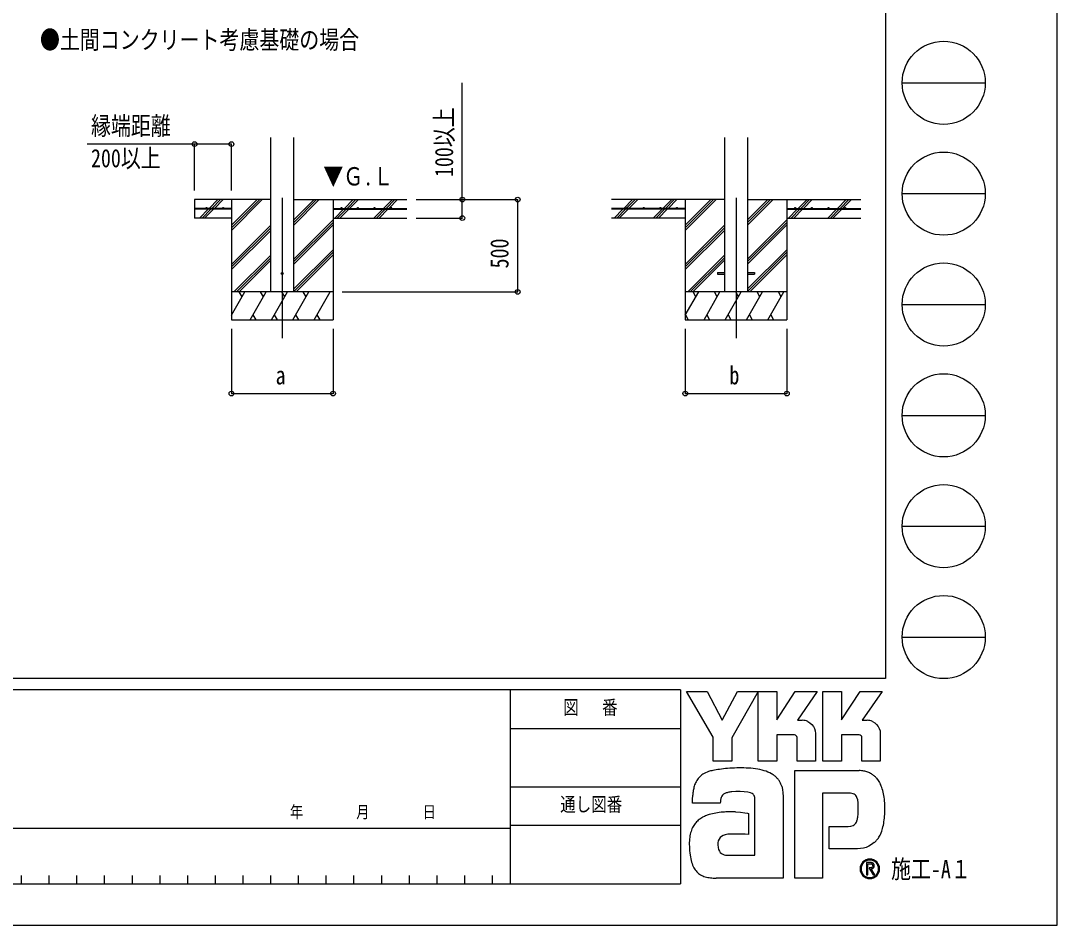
# Model space of a CAD drawing. Units: millimetres, scale not verified. Extents: x -12615 to 12615, y -8910 to 8910.
# Drawn here: x 7002 to 12615, y -8910 to -4014 of the extents above; entities that cross this region are included whole.
import ezdxf
from ezdxf.enums import TextEntityAlignment as Align

# ---------------------------------------------------------------- set-up
doc = ezdxf.new("R2010")
doc.units = ezdxf.units.MM
doc.header["$LTSCALE"] = 40
for name, color, linetype in [('0-2_USER1', 3, 'Continuous'), ('0-3_YKK_12', 2, 'Continuous'), ('0-4_YKK_13', 4, 'Continuous'), ('0-5_YKK_A1', 4, 'Continuous'), ('0-6_YKK_D', 6, 'Continuous'), ('0-7_YKK_ZWAK', 7, 'Continuous')]:
    doc.layers.add(name, color=color, linetype=linetype)
doc.styles.add('ＭＳ ゴシック', font='')
doc.styles.get('ＭＳ ゴシック').set_extended_font_data('MS Gothic')

msp = doc.modelspace()

# ---------------------------------------------------------------- linework, layer by layer
at = {"layer": '0-3_YKK_12'}
for p, q in [((8418.48, -4972.97), (8418.48, -5732.18)), ((10875.87, -4972.97), (10875.87, -5732.18))]:
    msp.add_line(p, q, dxfattribs=at)
at = {"layer": '0-4_YKK_13'}
for p, q in [((10775.87, -5377.68), (10775.87, -5386.68)), ((10775.87, -5377.68), (10813.37, -5377.68)), ((10775.87, -5386.68), (10813.37, -5386.68)), ((10938.37, -5377.68), (10975.87, -5377.68)), ((10938.37, -5386.68), (10975.87, -5386.68)), ((10975.87, -5377.68), (10975.87, -5386.68))]:
    msp.add_line(p, q, dxfattribs=at)
msp.add_circle((8418.48, -5382.18), 5, dxfattribs=at)
at = {"layer": '0-5_YKK_A1'}
for p, q in [((8355.98, -5482.18), (8355.98, -4646.83)), ((8480.98, -5482.18), (8480.98, -4646.83)), ((10813.37, -4645.83), (10813.37, -5482.18)), ((10938.37, -4645.83), (10938.37, -5482.18)), ((8022.45, -5029.68), (8069.95, -4982.18)), ((8036.59, -5029.68), (8084.09, -4982.18)), ((8050.73, -5029.68), (8098.23, -4982.18)), ((8143.48, -4982.18), (8143.48, -5632.18)), ((8143.48, -5149.06), (8310.37, -4982.18)), ((8143.48, -5134.92), (8296.22, -4982.18)), ((8143.48, -5120.78), (8282.08, -4982.18)), ((8480.98, -5119.93), (8618.73, -4982.18)), ((8480.98, -5105.79), (8604.59, -4982.18)), ((8480.98, -5091.65), (8590.45, -4982.18)), ((8480.98, -4982.18), (9093.48, -4982.18)), ((8693.48, -4982.18), (8693.48, -5632.18)), ((8755.08, -5029.68), (8802.58, -4982.18)), ((8769.22, -5029.68), (8816.72, -4982.18)), ((8783.37, -5029.68), (8830.87, -4982.18)), ((8967.21, -5029.68), (9014.71, -4982.18)), ((8981.36, -5029.68), (9028.86, -4982.18)), ((8995.5, -5029.68), (9043, -4982.18)), ((10813.37, -4982.18), (10200.87, -4982.18)), ((10267.71, -5029.68), (10315.21, -4982.18)), ((10286.7, -5024.83), (10329.35, -4982.18)), ((10295.99, -5029.68), (10343.49, -4982.18)), ((10479.84, -5029.68), (10527.34, -4982.18)), ((10493.98, -5029.68), (10541.48, -4982.18)), ((10508.12, -5029.68), (10555.62, -4982.18)), ((10600.87, -4982.18), (10600.87, -5632.18)), ((10600.87, -5149.06), (10767.75, -4982.18)), ((10600.87, -5134.92), (10753.61, -4982.18)), ((10600.87, -5120.78), (10739.47, -4982.18)), ((10938.37, -5119.93), (11076.12, -4982.18)), ((10938.37, -5105.79), (11061.98, -4982.18)), ((10938.37, -5091.65), (11047.84, -4982.18)), ((10938.37, -4982.18), (11550.87, -4982.18)), ((11150.87, -4982.18), (11150.87, -5632.18)), ((11212.47, -5029.68), (11259.97, -4982.18)), ((11226.61, -5029.68), (11274.11, -4982.18)), ((11240.75, -5029.68), (11288.25, -4982.18)), ((11424.6, -5029.68), (11472.1, -4982.18)), ((11438.74, -5029.68), (11486.24, -4982.18)), ((11452.89, -5029.68), (11500.39, -4982.18)), ((8143.48, -5029.68), (7943.48, -5029.68)), ((8143.48, -5034.68), (7943.48, -5034.68)), ((7971.35, -5080.78), (8017.45, -5034.68)), ((7984.09, -5082.18), (8031.59, -5034.68)), ((7998.23, -5082.18), (8045.73, -5034.68)), ((8143.48, -5029.68), (8143.48, -5034.68)), ((8693.48, -5029.68), (9093.48, -5029.68)), ((8693.48, -5029.68), (8693.48, -5034.68)), ((8693.48, -5034.68), (9093.48, -5034.68)), ((8702.58, -5082.18), (8750.08, -5034.68)), ((8716.72, -5082.18), (8764.22, -5034.68)), ((8730.86, -5082.18), (8778.37, -5034.68)), ((8914.71, -5082.18), (8962.21, -5034.68)), ((8928.85, -5082.18), (8976.35, -5034.68)), ((8943, -5082.18), (8990.5, -5034.68)), ((10600.87, -5029.68), (10200.87, -5029.68)), ((10600.87, -5034.68), (10200.87, -5034.68)), ((10215.2, -5082.18), (10262.7, -5034.68)), ((10229.35, -5082.18), (10276.85, -5034.68)), ((10243.49, -5082.18), (10290.99, -5034.68)), ((10281.85, -5029.68), (10283.51, -5028.02)), ((10428.74, -5080.78), (10474.84, -5034.68)), ((10441.48, -5082.18), (10488.98, -5034.68)), ((10455.62, -5082.18), (10503.12, -5034.68)), ((10600.87, -5029.68), (10600.87, -5034.68)), ((11150.87, -5029.68), (11550.87, -5029.68)), ((11150.87, -5029.68), (11150.87, -5034.68)), ((11150.87, -5034.68), (11550.87, -5034.68)), ((11159.97, -5082.18), (11207.47, -5034.68)), ((11174.11, -5082.18), (11221.61, -5034.68)), ((11188.25, -5082.18), (11235.75, -5034.68)), ((11372.1, -5082.18), (11419.6, -5034.68)), ((11386.24, -5082.18), (11433.74, -5034.68)), ((11400.39, -5082.18), (11447.89, -5034.68)), ((8143.48, -5082.18), (7943.48, -5082.18)), ((8480.98, -5303.78), (8693.48, -5091.28)), ((8480.98, -5317.92), (8693.48, -5105.42)), ((8693.48, -5082.18), (9093.48, -5082.18)), ((10600.87, -5082.18), (10200.87, -5082.18)), ((10938.37, -5303.78), (11150.87, -5091.28)), ((10938.37, -5317.92), (11150.87, -5105.42)), ((11150.87, -5082.18), (11550.87, -5082.18)), ((8143.48, -5332.91), (8355.98, -5120.41)), ((8143.48, -5347.05), (8355.98, -5134.55)), ((8143.48, -5361.19), (8355.98, -5148.7)), ((8480.98, -5332.06), (8693.48, -5119.56)), ((10600.87, -5332.91), (10813.37, -5120.41)), ((10600.87, -5347.05), (10813.37, -5134.55)), ((10600.87, -5361.19), (10813.37, -5148.7)), ((10938.37, -5332.06), (11150.87, -5119.56)), ((8480.98, -5465.91), (8693.48, -5253.41)), ((8480.98, -5480.05), (8693.48, -5267.55)), ((10938.37, -5465.91), (11150.87, -5253.41)), ((10938.37, -5480.05), (11150.87, -5267.55)), ((8156.34, -5482.18), (8355.98, -5282.54)), ((8170.48, -5482.18), (8355.98, -5296.68)), ((8184.63, -5482.18), (8355.98, -5310.83)), ((8492.99, -5482.18), (8693.48, -5281.69)), ((10613.73, -5482.18), (10813.37, -5282.54)), ((10627.87, -5482.18), (10813.37, -5296.68)), ((10642.02, -5482.18), (10813.37, -5310.83)), ((10950.38, -5482.18), (11150.87, -5281.69)), ((8693.48, -5482.18), (8143.48, -5482.18)), ((8143.48, -5607.63), (8215.91, -5482.18)), ((8200.91, -5508.17), (8185.91, -5482.18)), ((8244.78, -5632.18), (8331.38, -5482.18)), ((8316.38, -5508.16), (8301.38, -5482.18)), ((8360.25, -5632.18), (8446.85, -5482.18)), ((8431.85, -5508.17), (8416.85, -5482.18)), ((8475.72, -5632.18), (8562.32, -5482.18)), ((8547.32, -5508.17), (8532.32, -5482.18)), ((8591.19, -5632.18), (8677.79, -5482.18)), ((8647.79, -5482.18), (8647.79, -5482.18)), ((11150.87, -5482.18), (10600.87, -5482.18)), ((10600.87, -5607.63), (10673.3, -5482.18)), ((10658.3, -5508.17), (10643.3, -5482.18)), ((10702.17, -5632.18), (10788.77, -5482.18)), ((10773.77, -5508.16), (10758.77, -5482.18)), ((10817.64, -5632.18), (10904.24, -5482.18)), ((10889.24, -5508.17), (10874.24, -5482.18)), ((10933.11, -5632.18), (11019.71, -5482.18)), ((11004.71, -5508.17), (10989.71, -5482.18)), ((11048.58, -5632.18), (11135.18, -5482.18)), ((11120.18, -5508.16), (11105.18, -5482.18)), ((8259.78, -5606.2), (8274.78, -5632.18)), ((8375.25, -5606.2), (8390.25, -5632.18)), ((8490.72, -5606.2), (8505.72, -5632.18)), ((8606.19, -5606.2), (8621.19, -5632.18)), ((10601.7, -5606.2), (10616.7, -5632.18)), ((10717.17, -5606.2), (10732.17, -5632.18)), ((10832.64, -5606.2), (10847.64, -5632.18)), ((10948.11, -5606.2), (10963.11, -5632.18)), ((11063.58, -5606.2), (11078.58, -5632.18)), ((8143.48, -5632.18), (8693.48, -5632.18)), ((10600.87, -5632.18), (11150.87, -5632.18))]:
    msp.add_line(p, q, dxfattribs=at)
msp.add_lwpolyline([(8355.98, -4982.18), (7943.48, -4982.18), (7943.48, -5082.18)], dxfattribs=at)
for centre in [(8008.48, -5027.18), (8098.48, -5027.18), (8738.48, -5027.18), (8828.48, -5027.18), (8918.48, -5027.18), (9008.48, -5027.18), (10285.87, -5027.18), (10375.87, -5027.18), (10465.87, -5027.18), (10555.87, -5027.18), (11195.87, -5027.18), (11285.87, -5027.18), (11375.87, -5027.18), (11465.87, -5027.18)]:
    msp.add_circle(centre, 2.5, dxfattribs=at)
at = {"layer": '0-6_YKK_D'}
for p, q in [((7943.48, -4932.18), (7943.48, -4681.18)), ((8143.48, -4932.18), (8143.48, -4681.18)), ((9143.48, -4982.18), (9694.48, -4982.18)), ((9143.48, -4982.18), (9394.48, -4982.18)), ((9693.48, -5482.18), (9693.48, -4982.18)), ((9143.48, -5082.18), (9394.48, -5082.18)), ((8743.48, -5482.18), (9694.48, -5482.18)), ((8143.48, -5682.18), (8143.48, -6033.18)), ((8693.48, -5682.18), (8693.48, -6033.18)), ((10600.87, -5682.18), (10600.87, -6033.18)), ((11150.87, -5682.18), (11150.87, -6033.18)), ((8143.48, -6032.18), (8693.48, -6032.18)), ((10600.87, -6032.18), (11150.87, -6032.18))]:
    msp.add_line(p, q, dxfattribs=at)
for points in [[(9393.48, -5082.18), (9393.48, -4982.18), (9393.48, -4350.58)], [(8143.48, -4682.18), (7943.48, -4682.18), (7362.88, -4682.18)]]:
    msp.add_lwpolyline(points, dxfattribs=at)
for centre in [(7943.48, -4682.18), (8143.48, -4682.18), (9393.48, -4982.18), (9693.48, -4982.18), (9393.48, -5082.18), (9693.48, -5482.18), (8143.48, -6032.18), (8693.48, -6032.18), (10600.87, -6032.18), (11150.87, -6032.18)]:
    msp.add_circle(centre, 12.75, dxfattribs=at)
at = {"layer": '0-7_YKK_ZWAK'}
for p, q in [((11685.06, 8325), (11685.06, -7575)), ((11775.06, -4350), (12225.06, -4350)), ((11775.06, -4950), (12225.06, -4950)), ((11775.06, -5550), (12225.06, -5550)), ((11775.06, -6150), (12225.06, -6150)), ((11775.06, -6750), (12225.06, -6750)), ((11775.06, -7350), (12225.06, -7350)), ((11685.06, -7575), (-11714.94, -7575)), ((9652.56, -7635), (6555.06, -7635)), ((9652.56, -7635), (9652.56, -8685)), ((10575.06, -7635), (9652.56, -7635)), ((10575.06, -7635), (10575.06, -8685)), ((9652.56, -7845), (10575.06, -7845)), ((9652.56, -8160), (10575.06, -8160)), ((6555.06, -8385), (9652.56, -8385)), ((10575.06, -8370), (9652.56, -8370)), ((7005.06, -8640), (7005.06, -8685)), ((7155.06, -8640), (7155.06, -8685)), ((7305.06, -8640), (7305.06, -8685)), ((7455.06, -8640), (7455.06, -8685)), ((7605.06, -8640), (7605.06, -8685)), ((7755.06, -8640), (7755.06, -8685)), ((7905.06, -8640), (7905.06, -8685)), ((8055.06, -8640), (8055.06, -8685)), ((8205.06, -8640), (8205.06, -8685)), ((8355.06, -8640), (8355.06, -8685)), ((8505.06, -8640), (8505.06, -8685)), ((8655.06, -8640), (8655.06, -8685)), ((8805.06, -8640), (8805.06, -8685)), ((8955.06, -8640), (8955.06, -8685)), ((9105.06, -8640), (9105.06, -8685)), ((9255.06, -8640), (9255.06, -8685)), ((9405.06, -8640), (9405.06, -8685)), ((9555.06, -8640), (9555.06, -8685)), ((6555.06, -8685), (9652.56, -8685)), ((9652.56, -8685), (10575.06, -8685)), ((11600.02, -8651.94), (11600.02, -8651.94))]:
    msp.add_line(p, q, dxfattribs=at)
for points in [[(-12615, -8910), (12615, -8910), (12615, 8910), (-12615, 8910)], [(10608.06, -7644), (10718.49, -7644), (10801.41, -7800.3), (10884.12, -7644), (10994.63, -7644), (10853.01, -7895.97), (10853.01, -8022.4), (10752.29, -8022.4), (10752.29, -7892.57)]]:
    msp.add_lwpolyline(points, close=True, dxfattribs=at)
for points in [[(11191.64, -7879.83), (11096.31, -7879.83), (11096.31, -8022.29), (10994.74, -8022.29), (10994.74, -7644), (11096.31, -7644), (11096.31, -7798.75), (11196.21, -7644), (11315.52, -7644), (11208.48, -7800.64), (11212.27, -7800.64), (11216.46, -7800.64), (11220.76, -7800.64), (11224.9, -7800.64), (11228.6, -7800.64), (11231.58, -7800.64), (11233.57, -7800.64), (11234.3, -7800.64)], [(11542.53, -7879.83), (11447.31, -7879.83), (11447.31, -8022.4), (11345.69, -8022.4), (11345.69, -7644), (11447.31, -7644), (11447.31, -7798.75), (11547.1, -7644), (11666.41, -7644), (11559.37, -7800.64), (11563.2, -7800.64), (11567.41, -7800.64), (11571.71, -7800.64), (11575.84, -7800.64), (11579.52, -7800.64), (11582.49, -7800.64), (11584.47, -7800.64), (11585.19, -7800.64)], [(11263.52, -7806.64), (11275.65, -7813.57), (11285.92, -7822.6), (11294.18, -7833.36), (11300.27, -7845.45), (11304.03, -7858.49), (11305.32, -7872.11), (11305.32, -8022.65), (11206.23, -8022.65), (11206.23, -7894.23)], [(11614.45, -7806.64), (11626.61, -7813.57), (11636.92, -7822.6), (11645.22, -7833.36), (11651.35, -7845.45), (11655.14, -7858.49), (11656.44, -7872.11), (11656.44, -8022.4), (11557.12, -8022.4), (11557.12, -7894.23)], [(11486.61, -8194.52), (11343.58, -8194.52), (11343.58, -8655), (11193.69, -8655), (11193.69, -8072.37), (11542.06, -8072.37)], [(11636.14, -8113.54), (11645.92, -8125.87), (11653.24, -8137.83), (11658.35, -8148.65)], [(11123.13, -8157.5), (11127.38, -8174.71), (11129.79, -8193.13), (11130.55, -8212.76), (11130.55, -8655), (10768.66, -8655)], [(10963.16, -8196.37), (10953.82, -8192.71), (10938.88, -8189.6), (10919.82, -8187.31), (10898.12, -8186.08), (10875.25, -8186.18), (10852.69, -8187.85)], [(10814.39, -8196.93), (10807.42, -8200.86), (10801.98, -8205.65), (10797.86, -8211.25), (10794.88, -8217.59), (10792.82, -8224.59), (10791.48, -8232.21), (10790.67, -8240.37), (10790.19, -8249), (10640.23, -8249.37), (10640.67, -8228.86), (10641.5, -8205.82)], [(10871.84, -8296.58), (10900.22, -8298.46), (10922.53, -8300.96), (10937.13, -8303.3), (10942.36, -8304.7), (10942.36, -8419.42), (10925.77, -8417.67), (10907.57, -8416.68), (10888.94, -8416.3), (10871.06, -8416.36), (10855.1, -8416.69), (10842.25, -8417.13), (10833.68, -8417.51), (10830.56, -8417.68), (10817.59, -8420.05), (10806.4, -8423.76), (10797.01, -8428.84), (10789.4, -8435.31), (10783.58, -8443.19), (10779.55, -8452.51), (10777.31, -8463.3), (10776.86, -8475.57), (10778.29, -8489.07), (10781.15, -8500.22), (10785.28, -8509.25), (10790.48, -8516.37), (10796.58, -8521.78), (10803.4, -8525.72), (10810.76, -8528.37), (10818.48, -8529.97), (10977.79, -8529.97), (10977.79, -8235.22), (10977.83, -8229.38), (10977.53, -8223.66), (10976.78, -8218.16), (10975.5, -8212.94), (10973.59, -8208.07), (10970.96, -8203.64), (10967.51, -8199.72), (10963.16, -8196.37)], [(11537.48, -8282.99), (11537.29, -8263.9), (11536.38, -8246.69), (11534.23, -8231.59), (11530.31, -8218.78)], [(11623.69, -8462.91), (11609.85, -8473.67), (11595.43, -8482.13), (11580.55, -8488.44), (11565.3, -8492.76), (11549.8, -8495.23), (11534.16, -8496.03), (11380.08, -8496.03), (11380.08, -8374.99), (11466.96, -8374.99), (11482.98, -8374.77), (11497.07, -8373.4), (11509.16, -8369.86)], [(11623.82, -8587.79), (11623.75, -8586.03), (11623.53, -8584.34), (11623.16, -8582.71), (11622.66, -8581.16), (11622.01, -8579.69), (11621.22, -8578.31), (11620.3, -8577.02), (11619.24, -8575.84), (11617.85, -8574.61), (11616.31, -8573.54), (11614.62, -8572.63), (11612.79, -8571.88), (11610.84, -8571.29), (11608.75, -8570.87), (11606.55, -8570.61), (11604.23, -8570.53), (11581.5, -8570.53), (11581.5, -8637.42), (11588.37, -8637.42), (11588.37, -8577.35), (11604.23, -8577.35), (11605.87, -8577.41), (11607.41, -8577.57), (11608.85, -8577.83), (11610.19, -8578.2), (11611.42, -8578.67), (11612.53, -8579.24), (11613.52, -8579.9), (11614.4, -8580.67)], [(11617.08, -8587.79), (11616.66, -8591.01), (11615.51, -8593.54), (11613.78, -8595.47), (11611.64, -8596.87), (11609.23, -8597.83), (11606.71, -8598.42), (11604.25, -8598.72), (11601.99, -8598.8), (11596.03, -8598.8), (11599.04, -8603.91), (11618.68, -8637.65), (11626.54, -8637.65), (11607.6, -8605.17), (11609.37, -8604.82), (11611.07, -8604.37), (11612.67, -8603.83), (11614.19, -8603.2), (11615.6, -8602.47), (11616.92, -8601.65), (11618.14, -8600.73), (11619.24, -8599.73)]]:
    msp.add_lwpolyline(points, dxfattribs=at)
for centre in [(12000.06, -4350), (12000.06, -4950), (12000.06, -5550), (12000.06, -6150), (12000.06, -6750), (12000.06, -7350)]:
    msp.add_circle(centre, 225, dxfattribs=at)
for centre, radius, start, end in [((11234.45, -7875.57), 74.93, 78.26798, 90.11215), ((11585.34, -7875.7), 75.07, 78.27851, 90.10826), ((11235.52, -7870.11), 69.37, 66.19963, 78.22058), ((11586.37, -7870.44), 69.7, 66.2483, 78.23226), ((11192.17, -7893.88), 14.06, 358.57817, 92.1683), ((11543.13, -7893.81), 14, 358.29941, 92.43455), ((10769.15, -8207.24), 135.84, 108.37421, 122.42809), ((10791.88, -8288.08), 219.75, 100.93159, 107.35499), ((10866.16, -8648.45), 587.69, 97.86054, 101.37938), ((10901.03, -8890.74), 832.48, 94.90201, 97.9576), ((10903.41, -8910.14), 852, 91.6169, 94.94971), ((10900.11, -8772.18), 714.01, 87.51794, 91.66439), ((10909.38, -8573.33), 514.94, 81.92631, 87.59083), ((10936.76, -8385.69), 325.32, 73.67137, 82.05943), ((10977.38, -8249.75), 183.45, 60.60528, 73.9085), ((11536.36, -8232.64), 160.37, 78.73198, 87.96551), ((11541.07, -8208.59), 135.87, 69.03034, 78.69541), ((11545.45, -8196.9), 123.38, 59.39484, 68.9885), ((10774.82, -8193.86), 130.74, 152.2125, 163.4865), ((10754.81, -8183.52), 108.22, 138.03852, 152.12015), ((10754.79, -8184.02), 108.55, 122.60463, 137.83438), ((10994.01, -8216.59), 146.41, 52.17347, 59.90542), ((11008.88, -8197.34), 122.08, 43.55042, 52.14561), ((11017.07, -8189.43), 110.69, 34.48659, 43.50182), ((11017.13, -8189.26), 110.55, 25.58915, 34.43128), ((11547.48, -8193.34), 119.28, 50.3012, 59.3616), ((11546.74, -8194.18), 120.4, 42.05209, 50.28551), ((10913.41, -8221.38), 272.36, 171.55622, 176.72493), ((10821.12, -8207.6), 179.04, 163.48385, 171.57982), ((10853.97, -8290.89), 101.95, 102.4979, 112.84632), ((10873.7, -8375.98), 189.3, 96.37207, 102.75341), ((11007.29, -8193.87), 121.41, 17.43089, 25.54591), ((11487.28, -8228.44), 188.76, 14.76267, 25.00486), ((11371.51, -8259.99), 308.76, 7.9139, 14.95041), ((11487.42, -8268.03), 73.52, 77.94572, 90.63794), ((11493.81, -8238.05), 42.86, 60.20991, 77.92418), ((11497.96, -8230.26), 34.04, 39.8078, 59.75378), ((11492.14, -8234.71), 41.37, 22.65544, 39.38165), ((11255.87, -8276.8), 425.61, 2.54376, 8.01251), ((10821.07, -8614.84), 316.93, 99.87193, 106.59825), ((10837.93, -8709.82), 413.39, 94.78469, 99.91711), ((10846.14, -8804.31), 508.24, 90.80099, 94.81812), ((10847.39, -8874.68), 578.61, 87.57779, 90.82714), ((11196.61, -8284.73), 340.88, 355.2339, 0.29193), ((11208.51, -8281.51), 473.02, 352.8937, 357.82206), ((11189.59, -8280.29), 491.98, 357.76419, 2.60674), ((10754.78, -8438.01), 127.65, 142.04688, 153.80771), ((10750.42, -8434.88), 122.29, 130.60221, 141.94427), ((10757.63, -8443.54), 133.55, 120.60724, 130.53081), ((10771.85, -8467.72), 161.6, 112.58838, 120.58162), ((10790.98, -8513.7), 211.4, 106.61303, 112.59024), ((11490.45, -8334.13), 40.8, 314.78099, 333.92928), ((11460.15, -8319.42), 74.48, 334.00676, 347.34989), ((11377.49, -8300.27), 159.33, 347.14308, 355.40008), ((11307.45, -8294.38), 373.25, 347.15166, 352.97565), ((10826.95, -8462.09), 204.02, 164.97537, 174.56739), ((10777.37, -8448.87), 152.71, 153.89178, 164.94341), ((11495.16, -8338.28), 34.54, 293.91672, 314.09376), ((11551.08, -8368.28), 118.04, 326.23251, 339.61931), ((11440.22, -8325.35), 236.92, 339.22498, 347.31457), ((10914.4, -8470.46), 291.87, 174.55588, 182.47272), ((11523.69, -8350.16), 150.71, 311.57033, 318.66243), ((11506.24, -8334.86), 173.92, 318.67367, 325.29112), ((11077.49, -8467.89), 454.94, 181.90948, 187.89042), ((10886.08, -8494.82), 261.65, 187.80471, 196.36971), ((10785.01, -8524.67), 156.26, 196.3102, 208.20993), ((11600.11, -8604.57), 52.92, 90.09157, 179.92363), ((11599.77, -8604.4), 47.06, 134.8007, 180.12175), ((11599.91, -8604.13), 46.97, 89.86602, 135.149), ((11600.1, -8604.47), 52.82, 44.93442, 90.08536), ((11600.12, -8604.49), 47.33, 45.03108, 90.11509), ((11607.02, -8587.51), 10.06, 358.3894, 42.86139), ((11600.15, -8604.5), 47.31, 0.00643, 45.07115), ((11600.52, -8604.31), 52.41, 359.78949, 45.13288), ((10741.01, -8548.09), 106.41, 208.29777, 223.35561), ((10731.08, -8556.83), 93.2, 223.64205, 239.63663), ((10739.32, -8541.84), 110.3, 239.8785, 253.65355), ((11599.78, -8604.63), 52.6, 179.86065, 225.14399), ((11599.58, -8604.7), 46.87, 179.75513, 225.29722), ((11600.03, -8604.63), 52.77, 224.94536, 269.98445), ((11599.93, -8605.12), 46.82, 224.62822, 270.10973), ((11600.03, -8604.37), 53.04, 269.98802, 314.93777), ((11599.95, -8604.42), 47.52, 270.09072, 359.90926), ((11607.22, -8588.27), 16.6, 316.37674, 1.6565), ((11600.39, -8604.71), 52.54, 314.92572, 0.23508), ((10754.4, -8490.03), 164.26, 253.69102, 263.74909), ((10767.18, -8376.29), 278.71, 263.68487, 270.30455)]:
    msp.add_arc(centre, radius, start, end, dxfattribs=at)

# ---------------------------------------------------------------- texts
at = {"layer": '0-2_USER1', "style": 'ＭＳ ゴシック', "width": 0.8}
msp.add_text('●土間コンクリート考慮基礎の場合', height=98.97, dxfattribs=at).set_placement((7106.66, -4196.36), align=Align.BOTTOM_LEFT)
at = {"layer": '0-5_YKK_A1', "style": 'ＭＳ ゴシック', "width": 0.8}
msp.add_text('▼Ｇ.Ｌ', height=98.97, dxfattribs=at).set_placement((8640.88, -4935.23), align=Align.BOTTOM_LEFT)
at = {"layer": '0-6_YKK_D', "style": 'ＭＳ ゴシック', "width": 0.8}
for s, p in [('100以上', (9373.48, -4860.18)), ('500', (9673.48, -5354.58))]:
    msp.add_text(s, height=98.97, rotation=90, dxfattribs=at).set_placement(p, align=Align.BOTTOM_LEFT)
for s, p in [('縁端距離', (7382.88, -4662.18)), ('200以上', (7382.88, -4837.18)), ('b', (10839.87, -6012.18)), ('a', (8382.48, -6012.18))]:
    msp.add_text(s, height=98.97, dxfattribs=at).set_placement(p, align=Align.BOTTOM_LEFT)
at = {"layer": '0-7_YKK_ZWAK', "style": 'ＭＳ ゴシック', "width": 0.8}
for s, height, p in [('図\u3000 番', 76.98, (9940.21, -7792.5)), ('通し図番', 76.98, (9923.41, -8317.5)), ('年        月        日', 65.98, (8459.72, -8349.64)), ('施工-A１', 98.97, (11715.06, -8685))]:
    msp.add_text(s, height=height, dxfattribs=at).set_placement(p, align=Align.BOTTOM_LEFT)

doc.saveas('drawing.dxf')
